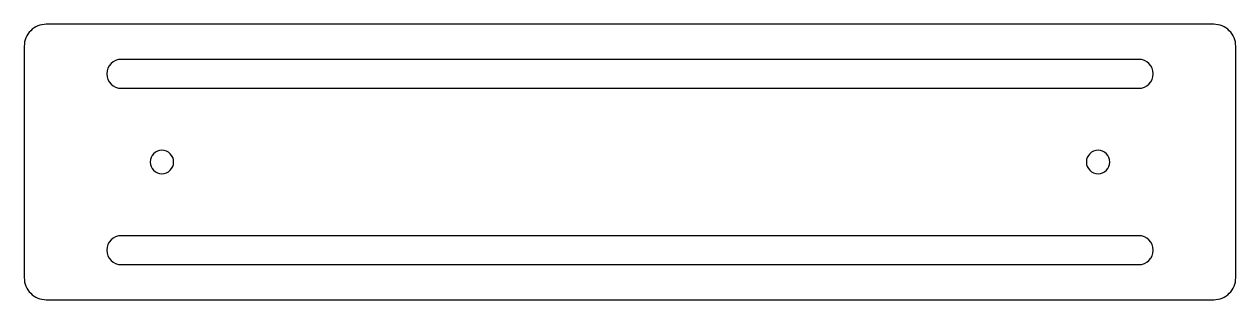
# Model space of a CAD drawing. Header units: millimetres. Extents: x -220 to 220, y -50 to 500.
# Drawn here: x -220 to 220, y 400 to 500 of the extents above.
import ezdxf

# ---------------------------------------------------------------- set-up
doc = ezdxf.new("R2010")
doc.units = ezdxf.units.MM

msp = doc.modelspace()

# ---------------------------------------------------------------- linework, layer by layer
for p, q in [((212, 500), (-212, 500)), ((-220, 492), (-220, 408)), ((220, 408), (220, 492)), ((184.75, 487.25), (-184.75, 487.25)), ((-184.75, 476.75), (184.75, 476.75)), ((184.75, 423.25), (-184.75, 423.25)), ((-184.75, 412.75), (184.75, 412.75)), ((-212, 400), (212, 400))]:
    msp.add_line(p, q)
for centre, radius, start, end in [((-212, 492), 8, 135, 180), ((-212, 492), 8, 90, 135), ((212, 492), 8, 45, 90), ((212, 492), 8, 0, 45), ((-184.75, 482), 5.25, 90, 180), ((184.75, 482), 5.25, 0, 90), ((-184.75, 482), 5.25, 180, 270), ((184.75, 482), 5.25, 270, 360), ((-170, 450), 4.25, 0, 180), ((170, 450), 4.25, 0, 180), ((-170, 450), 4.25, -180, 0), ((170, 450), 4.25, -180, 0), ((-184.75, 418), 5.25, 90, 180), ((184.75, 418), 5.25, 0, 90), ((-184.75, 418), 5.25, 180, 270), ((184.75, 418), 5.25, 270, 360), ((-212, 408), 8, -180, -135), ((212, 408), 8, -45, 0), ((-212, 408), 8, -135, -90), ((212, 408), 8, -90, -45)]:
    msp.add_arc(centre, radius, start, end)

doc.saveas('drawing.dxf')
